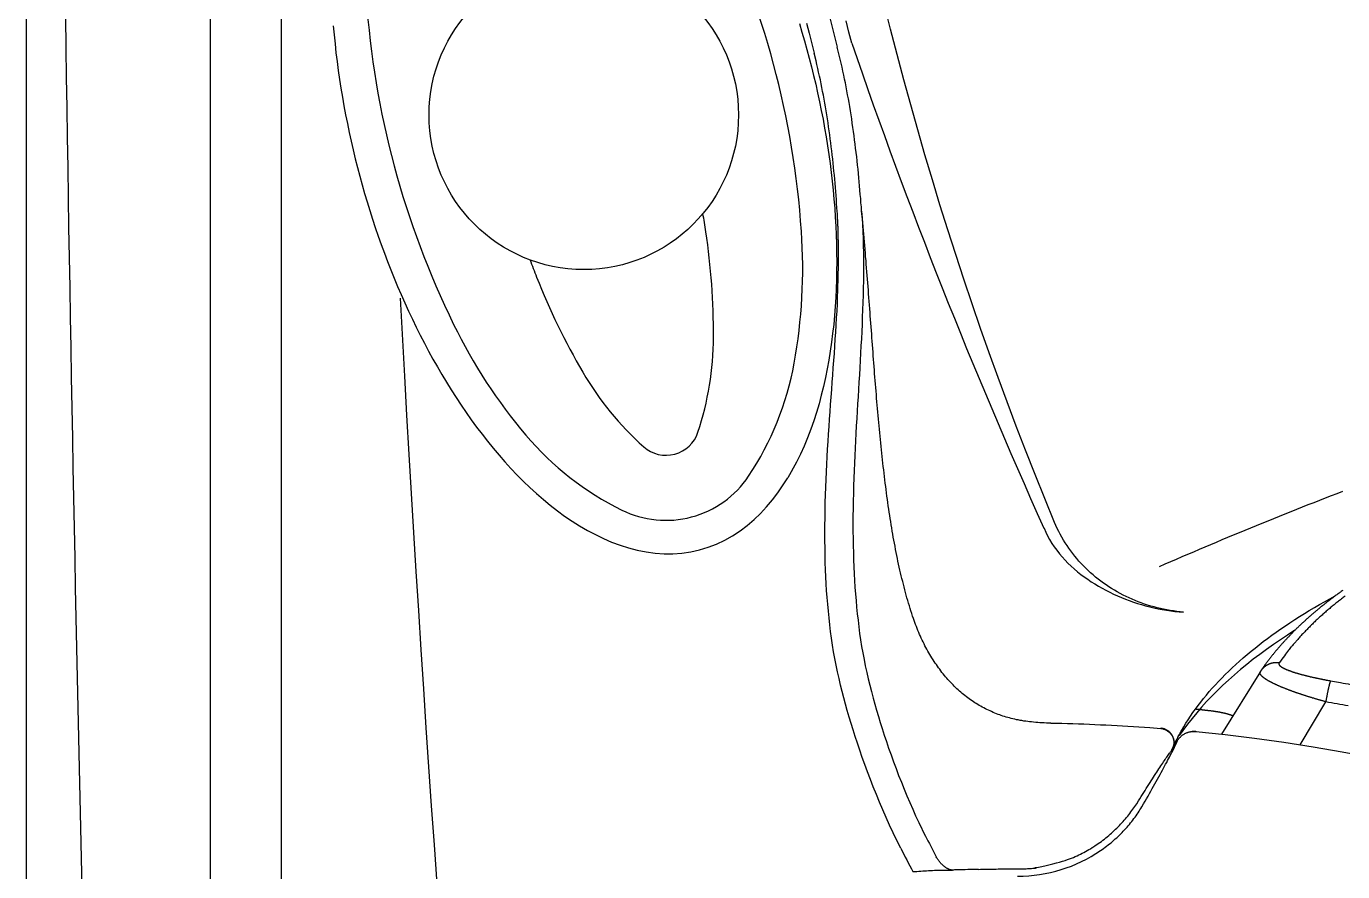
# Model space of a CAD drawing. Extents: x 527 to 614, y 487 to 635.
# Drawn here: x 526.9 to 540.7, y 525.26 to 534.12 of the extents above; entities that cross this region are included whole.
import ezdxf

# ---------------------------------------------------------------- set-up
doc = ezdxf.new("R2010")
doc.units = 0
doc.header["$MEASUREMENT"] = 0
doc.layers.add('1', color=4, linetype='Continuous')
doc.layers.add('204', color=7, linetype='Continuous')

# ---------------------------------------------------------------- blocks, each defined once
blk = doc.blocks.new('69')
at = {"layer": '204', "color": 4, "linetype": 'Continuous'}
for p, q in [((-7.362, 3.267), (-7.769, 2.61)), ((-6.944, 2.5), (-6.676, 2.95))]:
    blk.add_line(p, q, dxfattribs=at)
for points in [[(-6.498, 4.119, 0.00104), (-6.514, 4.107, 0.001046), (-6.53, 4.096, 0.001052), (-6.545, 4.084, 0.001058), (-6.561, 4.073, 0.001064), (-6.577, 4.062, 0.001071), (-6.592, 4.05, 0.001078), (-6.607, 4.038, 0.001085), (-6.623, 4.027, 0.001092), (-6.638, 4.015, 0.001099), (-6.653, 4.004, 0.001106), (-6.668, 3.992, 0.001113), (-6.683, 3.98, 0.00112), (-6.698, 3.969, 0.001127), (-6.712, 3.957, 0.001134), (-6.727, 3.945, 0.001142), (-6.741, 3.933, 0.001149), (-6.756, 3.921, 0.001156), (-6.77, 3.909, 0.001164), (-6.784, 3.898, 0.001171), (-6.798, 3.886, 0.001179), (-6.812, 3.874, 0.001186), (-6.826, 3.862, 0.001194), (-6.84, 3.85, 0.001201), (-6.854, 3.837, 0.001209), (-6.867, 3.825, 0.001217), (-6.881, 3.813, 0.001224), (-6.894, 3.801, 0.001232), (-6.908, 3.789, 0.00124), (-6.921, 3.777, 0.001248), (-6.934, 3.764, 0.001256), (-6.947, 3.752, 0.001264), (-6.96, 3.74, 0.001272), (-6.973, 3.727, 0.00128), (-6.985, 3.715, 0.001288), (-6.998, 3.703, 0.001296), (-7.01, 3.69, 0.001304), (-7.023, 3.678, 0.001312), (-7.035, 3.665, 0.00132), (-7.047, 3.653, 0.001329), (-7.059, 3.64, 0.001337), (-7.071, 3.627, 0.001345), (-7.083, 3.615, 0.001353), (-7.095, 3.602, 0.001362), (-7.107, 3.589, 0.00137), (-7.118, 3.577, 0.001378), (-7.13, 3.564, 0.001386), (-7.141, 3.551, 0.001395), (-7.153, 3.538, 0.001403), (-7.164, 3.525, 0.001412), (-7.175, 3.513, 0.001419), (-7.186, 3.5, 0.001429), (-7.197, 3.487, 0.00144), (-7.208, 3.474, 0.001445), (-7.218, 3.461, 0.001444), (-7.229, 3.448, 0.001465), (-7.239, 3.435, 0.001504), (-7.25, 3.422, 0.001469), (-7.26, 3.408, 0.001379), (-7.27, 3.395, 0.001531), (-7.28, 3.382, 0.001837), (-7.29, 3.368, 0.001402), (-7.3, 3.356, 0.000481), (-7.309, 3.344, 0.001993), (-7.319, 3.329, 0.003465), (-7.336, 3.306, 0.001708), (-7.357, 3.276, 0.000908)], [(-6.473, 4.059, 0.002957), (-6.512, 4.029, 0.003008), (-6.551, 3.999, 0.003057), (-6.589, 3.968, 0.003109), (-6.626, 3.938, 0.003159), (-6.662, 3.907, 0.003217), (-6.698, 3.876, 0.003278), (-6.732, 3.845, 0.003329), (-6.767, 3.814, 0.003365), (-6.8, 3.782, 0.003455), (-6.833, 3.75, 0.003586), (-6.864, 3.718, 0.003549), (-6.895, 3.686, 0.003369), (-6.926, 3.655, 0.00378), (-6.955, 3.622, 0.004592), (-6.985, 3.588, 0.003559), (-7.012, 3.557, 0.001239), (-7.037, 3.528, 0.005116), (-7.066, 3.491, 0.009105), (-7.11, 3.434, 0.004584), (-7.165, 3.358, 0.002461)], [(-7.165, 3.358), (-7.172, 3.359, 0.009039), (-7.179, 3.36, 0.008806), (-7.186, 3.36, 0.008744), (-7.193, 3.36, 0.008949), (-7.201, 3.36, 0.009054), (-7.208, 3.36, 0.009121), (-7.215, 3.359, 0.009171), (-7.223, 3.358, 0.009261), (-7.23, 3.357, 0.009316), (-7.237, 3.356, 0.009383), (-7.244, 3.354, 0.009424), (-7.252, 3.352, 0.009473), (-7.259, 3.35, 0.009512), (-7.266, 3.347, 0.009562), (-7.273, 3.345, 0.009563), (-7.28, 3.341, 0.00953), (-7.287, 3.338, 0.009612), (-7.293, 3.334, 0.009785), (-7.3, 3.331, 0.009537), (-7.306, 3.327, 0.008949), (-7.312, 3.322, 0.009762), (-7.318, 3.318, 0.011446), (-7.324, 3.313, 0.008858), (-7.329, 3.308, 0.003463), (-7.334, 3.304, 0.012049), (-7.339, 3.298, 0.020492), (-7.347, 3.288, 0.010257), (-7.357, 3.276, 0.00553)], [(-7.165, 3.358), (-7.166, 3.356, 0.023989), (-7.167, 3.355, 0.025873), (-7.167, 3.353, 0.027381), (-7.168, 3.351, 0.028233), (-7.168, 3.35, 0.028463), (-7.168, 3.348, 0.027997), (-7.168, 3.346, 0.026865), (-7.167, 3.344, 0.025295), (-7.167, 3.342, 0.02335), (-7.166, 3.34, 0.021351), (-7.165, 3.339, 0.019274), (-7.164, 3.337, 0.017378), (-7.163, 3.335, 0.01551), (-7.161, 3.333, 0.013855), (-7.159, 3.331, 0.012342), (-7.157, 3.329, 0.011062), (-7.155, 3.327, 0.009906), (-7.153, 3.325, 0.008937), (-7.15, 3.323, 0.008064), (-7.148, 3.321, 0.007333), (-7.145, 3.319, 0.006663), (-7.142, 3.316, 0.00609), (-7.138, 3.314, 0.005561), (-7.135, 3.312, 0.005101), (-7.131, 3.31, 0.004686), (-7.127, 3.308, 0.004331), (-7.123, 3.306, 0.004007), (-7.119, 3.304, 0.003727), (-7.115, 3.301, 0.003469), (-7.11, 3.299, 0.003244), (-7.106, 3.297, 0.003037), (-7.101, 3.295, 0.002857), (-7.096, 3.293, 0.002687), (-7.091, 3.29, 0.002535), (-7.086, 3.288, 0.002389), (-7.08, 3.286, 0.002255), (-7.074, 3.284, 0.002131), (-7.069, 3.281, 0.002021), (-7.063, 3.279, 0.001918), (-7.057, 3.277, 0.001826), (-7.05, 3.275, 0.001739), (-7.044, 3.272, 0.001661), (-7.038, 3.27, 0.001588), (-7.031, 3.268, 0.001522), (-7.024, 3.265, 0.001459), (-7.017, 3.263, 0.001402), (-7.01, 3.261, 0.001346), (-7.003, 3.259, 0.001292), (-6.996, 3.256, 0.001242), (-6.989, 3.254, 0.001195), (-6.981, 3.252, 0.001152), (-6.974, 3.25, 0.001111), (-6.966, 3.247, 0.001074), (-6.958, 3.245, 0.001038), (-6.95, 3.243, 0.001005), (-6.942, 3.241, 0.000974), (-6.934, 3.238, 0.000945), (-6.926, 3.236, 0.000918), (-6.917, 3.234, 0.000892), (-6.909, 3.232, 0.000868), (-6.9, 3.23, 0.000846), (-6.892, 3.227, 0.000825), (-6.883, 3.225, 0.000805), (-6.874, 3.223, 0.000786), (-6.866, 3.221, 0.000769), (-6.857, 3.219, 0.000753), (-6.848, 3.217, 0.000737), (-6.839, 3.214, 0.000722), (-6.83, 3.212, 0.000708), (-6.82, 3.21, 0.000695), (-6.811, 3.208, 0.000682), (-6.802, 3.206, 0.00067), (-6.792, 3.204, 0.00066), (-6.783, 3.202, 0.000651), (-6.773, 3.2, 0.00064), (-6.764, 3.198, 0.000627), (-6.754, 3.196, 0.000624), (-6.745, 3.194, 0.000628), (-6.735, 3.192, 0.000604), (-6.725, 3.19, 0.000558), (-6.715, 3.188, 0.000609), (-6.706, 3.186, 0.000717), (-6.695, 3.184, 0.000541), (-6.686, 3.182, 0.000187), (-6.677, 3.18, 0.000753), (-6.666, 3.178, 0.001281), (-6.649, 3.175, 0.000622), (-6.626, 3.171, 0.000329)], [(-6.676, 2.95), (-6.688, 2.954, -0.00061), (-6.701, 2.958, -0.000612), (-6.714, 2.961, -0.000614), (-6.727, 2.965, -0.000617), (-6.739, 2.968, -0.00062), (-6.752, 2.972, -0.000624), (-6.764, 2.976, -0.000628), (-6.777, 2.979, -0.000633), (-6.789, 2.983, -0.000638), (-6.802, 2.987, -0.000643), (-6.814, 2.99, -0.00065), (-6.827, 2.994, -0.000656), (-6.839, 2.998, -0.000664), (-6.851, 3.002, -0.000672), (-6.863, 3.006, -0.00068), (-6.875, 3.009, -0.00069), (-6.887, 3.013, -0.000699), (-6.899, 3.017, -0.00071), (-6.911, 3.021, -0.000721), (-6.923, 3.025, -0.000733), (-6.935, 3.029, -0.000746), (-6.946, 3.033, -0.00076), (-6.958, 3.037, -0.000774), (-6.969, 3.04, -0.000789), (-6.981, 3.044, -0.000805), (-6.992, 3.048, -0.00082), (-7.003, 3.052, -0.000838), (-7.014, 3.056, -0.000856), (-7.025, 3.06, -0.000875), (-7.036, 3.064, -0.000896), (-7.046, 3.068, -0.000918), (-7.057, 3.072, -0.000941), (-7.067, 3.076, -0.000966), (-7.078, 3.08, -0.000993), (-7.088, 3.084, -0.001021), (-7.098, 3.088, -0.001052), (-7.108, 3.092, -0.001084), (-7.118, 3.096, -0.001118), (-7.127, 3.1, -0.001155), (-7.137, 3.104, -0.001195), (-7.146, 3.107, -0.001237), (-7.155, 3.111, -0.001282), (-7.165, 3.115, -0.001331), (-7.173, 3.119, -0.001383), (-7.182, 3.123, -0.001438), (-7.191, 3.127, -0.001494), (-7.199, 3.131, -0.001554), (-7.207, 3.135, -0.001617), (-7.215, 3.138, -0.001687), (-7.223, 3.142, -0.001761), (-7.231, 3.146, -0.001843), (-7.239, 3.15, -0.00193), (-7.246, 3.154, -0.002027), (-7.253, 3.157, -0.002131), (-7.26, 3.161, -0.002247), (-7.267, 3.165, -0.002372), (-7.273, 3.168, -0.002509), (-7.28, 3.172, -0.002651), (-7.286, 3.176, -0.002809), (-7.292, 3.179, -0.002974), (-7.297, 3.183, -0.003162), (-7.303, 3.186, -0.003366), (-7.308, 3.19, -0.003599), (-7.313, 3.193, -0.00385), (-7.318, 3.197, -0.004139), (-7.323, 3.2, -0.004453), (-7.327, 3.203, -0.004817), (-7.331, 3.207, -0.005217), (-7.335, 3.21, -0.005677), (-7.339, 3.213, -0.006176), (-7.343, 3.216, -0.006748), (-7.346, 3.219, -0.00736), (-7.349, 3.223, -0.008095), (-7.352, 3.226, -0.008916), (-7.354, 3.229, -0.009843), (-7.356, 3.232, -0.010815), (-7.359, 3.235, -0.012134), (-7.36, 3.237, -0.013773), (-7.362, 3.24, -0.014923), (-7.363, 3.243, -0.015332), (-7.364, 3.246, -0.018605), (-7.365, 3.248, -0.024564), (-7.366, 3.251, -0.020555), (-7.366, 3.253, -0.007369), (-7.366, 3.256, -0.031421), (-7.366, 3.258, -0.059042), (-7.364, 3.262, -0.029166), (-7.362, 3.267, -0.01517)], [(-7.357, 3.276), (-7.357, 3.275, 0.000286), (-7.357, 3.275, 0.000286), (-7.357, 3.275, 0.000286), (-7.358, 3.275, 0.000285), (-7.358, 3.275, 0.000284), (-7.358, 3.274, 0.000284), (-7.358, 3.274, 0.000283), (-7.358, 3.274, 0.000282), (-7.358, 3.274, 0.000282), (-7.358, 3.274, 0.000281), (-7.359, 3.273, 0.000281), (-7.359, 3.273, 0.00028), (-7.359, 3.273, 0.00028), (-7.359, 3.273, 0.000279), (-7.359, 3.273, 0.000278), (-7.359, 3.272, 0.000278), (-7.359, 3.272, 0.000277), (-7.359, 3.272, 0.000277), (-7.36, 3.272, 0.000276), (-7.36, 3.272, 0.000275), (-7.36, 3.271, 0.000275), (-7.36, 3.271, 0.000274), (-7.36, 3.271, 0.000274), (-7.36, 3.271, 0.000274), (-7.36, 3.271, 0.000272), (-7.361, 3.27, 0.00027), (-7.361, 3.27, 0.000272), (-7.361, 3.27, 0.000277), (-7.361, 3.27, 0.000268), (-7.361, 3.27, 0.00025), (-7.361, 3.269, 0.000276), (-7.361, 3.269, 0.000327), (-7.361, 3.269, 0.000248), (-7.362, 3.269, 0.000086), (-7.362, 3.268, 0.000349), (-7.362, 3.268, 0.000597), (-7.362, 3.268, 0.000292), (-7.362, 3.267, 0.000155)], [(-6.626, 3.171), (-6.627, 3.169, 0.0185), (-6.628, 3.167, 0.011812), (-6.629, 3.164, 0.00835), (-6.63, 3.161, 0.006585), (-6.631, 3.158, 0.005184), (-6.633, 3.153, 0.004216), (-6.634, 3.149, 0.00347), (-6.636, 3.144, 0.00296), (-6.637, 3.138, 0.002533), (-6.639, 3.132, 0.002221), (-6.641, 3.125, 0.001953), (-6.642, 3.118, 0.001751), (-6.644, 3.11, 0.001576), (-6.646, 3.102, 0.001441), (-6.648, 3.094, 0.001317), (-6.65, 3.085, 0.001215), (-6.652, 3.076, 0.001139), (-6.654, 3.067, 0.001085), (-6.656, 3.057, 0.001001), (-6.658, 3.048, 0.0009), (-6.66, 3.038, 0.000932), (-6.662, 3.028, 0.001035), (-6.664, 3.018, 0.000789), (-6.665, 3.008, 0.000337), (-6.667, 2.999, 0.00101), (-6.669, 2.988, 0.001659), (-6.672, 2.972, 0.000846), (-6.676, 2.95, 0.000466)], [(-6.626, 3.171), (-6.521, 3.152, -0.001281), (-6.416, 3.133, -0.001281)], [(-6.44, 2.907, 0.001408), (-6.676, 2.95, 0.000746)], [(-8.041, 2.875), (-8.036, 2.875, -0.000067), (-8.031, 2.874, -0.000067), (-8.025, 2.873, -0.000067), (-8.02, 2.873, -0.000067), (-8.014, 2.872, -0.000067), (-8.009, 2.872, -0.000067), (-8.003, 2.871, -0.000067), (-7.998, 2.87, -0.000067), (-7.992, 2.87, -0.000067), (-7.987, 2.869, -0.000067), (-7.981, 2.869, -0.000067), (-7.976, 2.868, -0.000067), (-7.971, 2.867, -0.000067), (-7.965, 2.867, -0.000067), (-7.96, 2.866, -0.000067), (-7.954, 2.865, -0.000067), (-7.949, 2.865, -0.000067), (-7.943, 2.864, -0.000068), (-7.938, 2.864, -0.000067), (-7.932, 2.863, -0.000062), (-7.927, 2.862, -0.000069), (-7.922, 2.862, -0.000082), (-7.916, 2.861, -0.000062), (-7.911, 2.86, -0.000021), (-7.906, 2.86, -0.000087), (-7.9, 2.859, -0.00015), (-7.89, 2.858, -0.000074), (-7.878, 2.857, -0.000039)], [(-7.878, 2.857), (-7.874, 2.856, -0.000573), (-7.871, 2.856, -0.000574), (-7.867, 2.855, -0.000575), (-7.863, 2.855, -0.000577), (-7.86, 2.854, -0.000579), (-7.856, 2.854, -0.000582), (-7.853, 2.853, -0.000584), (-7.849, 2.853, -0.000587), (-7.845, 2.852, -0.00059), (-7.842, 2.852, -0.000594), (-7.838, 2.851, -0.000597), (-7.835, 2.851, -0.000601), (-7.831, 2.85, -0.000605), (-7.828, 2.85, -0.00061), (-7.824, 2.849, -0.000615), (-7.821, 2.849, -0.00062), (-7.817, 2.848, -0.000625), (-7.814, 2.848, -0.000633), (-7.81, 2.847, -0.000639), (-7.807, 2.846, -0.000643), (-7.803, 2.846, -0.000648), (-7.8, 2.845, -0.000653), (-7.796, 2.845, -0.000659), (-7.793, 2.844, -0.000665), (-7.79, 2.844, -0.000672), (-7.786, 2.843, -0.000678), (-7.783, 2.842, -0.000686), (-7.78, 2.842, -0.000693), (-7.776, 2.841, -0.000702), (-7.773, 2.84, -0.00071), (-7.77, 2.84, -0.00072), (-7.767, 2.839, -0.000729), (-7.763, 2.838, -0.00074), (-7.76, 2.838, -0.00075), (-7.757, 2.837, -0.000762), (-7.754, 2.836, -0.000773), (-7.751, 2.836, -0.000786), (-7.748, 2.835, -0.000799), (-7.745, 2.834, -0.000814), (-7.742, 2.834, -0.000828), (-7.739, 2.833, -0.000844), (-7.736, 2.832, -0.00086), (-7.733, 2.832, -0.000878), (-7.73, 2.831, -0.000896), (-7.727, 2.83, -0.000915), (-7.724, 2.83, -0.000935), (-7.721, 2.829, -0.000956), (-7.718, 2.828, -0.000979), (-7.716, 2.827, -0.001002), (-7.713, 2.827, -0.001027), (-7.71, 2.826, -0.001054), (-7.708, 2.825, -0.001081), (-7.705, 2.825, -0.001111), (-7.702, 2.824, -0.001141), (-7.7, 2.823, -0.001175), (-7.697, 2.822, -0.001209), (-7.695, 2.822, -0.001246), (-7.692, 2.821, -0.001284), (-7.69, 2.82, -0.001326), (-7.688, 2.819, -0.00137), (-7.685, 2.819, -0.001416), (-7.683, 2.818, -0.001464), (-7.681, 2.817, -0.001518), (-7.679, 2.816, -0.001577), (-7.676, 2.816, -0.001633), (-7.674, 2.815, -0.001685), (-7.672, 2.814, -0.001768), (-7.67, 2.813, -0.001879), (-7.668, 2.812, -0.001904), (-7.666, 2.812, -0.001852), (-7.664, 2.811, -0.002133), (-7.662, 2.81, -0.002664), (-7.66, 2.809, -0.002136), (-7.659, 2.809, -0.000763), (-7.657, 2.808, -0.003177), (-7.655, 2.807, -0.006025), (-7.653, 2.806, -0.00323), (-7.649, 2.804, -0.001789)]]:
    blk.add_lwpolyline(points, format="xyb", dxfattribs=at)
blk = doc.blocks.new('speaker_cover')
at = {"layer": '1'}
blk.add_lwpolyline([(132.406, 82.479, 0.182123), (131.717, 82.22, 0.10272), (130.95, 81.201, 0.06203), (130.518, 79.884, 0.048276), (130.346, 78.114, 0.048276), (130.518, 76.344, 0.06203), (130.95, 75.027, 0.10272), (131.717, 74.008, 0.182123), (132.406, 73.749, 0.182123), (133.094, 74.008, 0.10272), (133.862, 75.027, 0.06203), (134.293, 76.344, 0.048276), (134.465, 78.114, 0.048276), (134.293, 79.884, 0.06203), (133.862, 81.201, 0.10272), (133.094, 82.22, 0.182123)], format="xyb", close=True, dxfattribs=at)
at = {"layer": '1', "color": 3}
for points in [[(132.406, 81.797, 0.252394), (132.111, 81.638, 0.079125), (131.696, 80.718, 0.038428), (131.487, 79.628, 0.003572), (131.467, 79.436, 0.028106)], [(133.344, 79.436, 0.003572), (133.324, 79.628, 0.038428), (133.115, 80.718, 0.079125), (132.7, 81.638, 0.252394), (132.406, 81.797, 0.252394)], [(131.467, 76.792, 0.003572), (131.487, 76.6, 0.038428), (131.696, 75.51, 0.079125), (132.111, 74.59, 0.252394), (132.406, 74.431, 0.252394), (132.7, 74.59, 0.079125), (133.115, 75.51, 0.038428), (133.324, 76.6, 0.003572), (133.344, 76.792, 0.028106)]]:
    blk.add_lwpolyline(points, format="xyb", dxfattribs=at)
at = {"layer": '1'}
blk.add_circle((132.406, 78.114), 1.622, dxfattribs=at)
blk = doc.blocks.new('VANGUARD')
at = {"layer": '1', "color": 3, "linetype": 'Continuous'}
for p, q in [((1.929, 74.866), (1.929, 11.869)), ((12.011, 21.507), (12.068, 21.602))]:
    blk.add_line(p, q, dxfattribs=at)
at = {"layer": '1', "color": 4}
blk.add_lwpolyline([(86.737, 74.737, 0.414214), (74.737, 86.737), (12, 86.737, 0.414214), (0, 74.737), (0, 12, 0.414214), (12, 0), (74.737, 0, 0.414214), (86.737, 12)], format="xyb", close=True, dxfattribs=at)
at = {"layer": '1', "color": 3, "linetype": 'Continuous'}
for points in [[(2.677, 19.068), (2.677, 20.868), (2.677, 22.668), (2.677, 24.468), (2.677, 26.268), (2.677, 28.068), (2.677, 29.868), (2.677, 31.668), (2.677, 33.468), (2.677, 35.268), (2.677, 37.068), (2.677, 38.868), (2.677, 40.668), (2.677, 42.468), (2.677, 44.268), (2.677, 46.068), (2.677, 47.868), (2.677, 49.668)], [(0.41, 29.19), (0.415, 28.875), (0.419, 28.56), (0.424, 28.245), (0.429, 27.93), (0.434, 27.615), (0.439, 27.3), (0.444, 26.985), (0.449, 26.67), (0.455, 26.356), (0.46, 26.041), (0.466, 25.726), (0.472, 25.411), (0.477, 25.096), (0.483, 24.781), (0.489, 24.466), (0.495, 24.151), (0.502, 23.836), (0.508, 23.521), (0.514, 23.207), (0.521, 22.892), (0.528, 22.577), (0.534, 22.262), (0.541, 21.947), (0.548, 21.632), (0.555, 21.317), (0.562, 21.003), (0.57, 20.688), (0.577, 20.373), (0.584, 20.058)], [(8.181, 29.128), (8.208, 29.023), (8.261, 28.813)], [(8.389, 29.326), (8.502, 28.878)], [(10.781, 23.891), (10.678, 24.143), (10.577, 24.396), (10.477, 24.649), (10.379, 24.903), (10.283, 25.158), (10.188, 25.413), (10.096, 25.67), (10.005, 25.927), (9.916, 26.185), (9.829, 26.443), (9.744, 26.703), (9.661, 26.963), (9.579, 27.223), (9.5, 27.485), (9.422, 27.747), (9.346, 28.009), (9.272, 28.273), (9.2, 28.536), (9.13, 28.801), (9.061, 29.066), (8.995, 29.332)], [(3.219, 29.1), (3.228, 29.006), (3.237, 28.912), (3.247, 28.819), (3.258, 28.725), (3.271, 28.632), (3.284, 28.539), (3.298, 28.446), (3.314, 28.353), (3.33, 28.26), (3.347, 28.167), (3.366, 28.075), (3.385, 27.983), (3.405, 27.891), (3.426, 27.799), (3.449, 27.707), (3.472, 27.616), (3.496, 27.525), (3.521, 27.434), (3.546, 27.344), (3.573, 27.254), (3.601, 27.164), (3.63, 27.074), (3.659, 26.984), (3.69, 26.895), (3.721, 26.807), (3.754, 26.718), (3.787, 26.63), (3.822, 26.543), (3.857, 26.455), (3.893, 26.368), (3.93, 26.282), (3.968, 26.196), (4.008, 26.11), (4.048, 26.025), (4.089, 25.94), (4.131, 25.856), (4.174, 25.772), (4.218, 25.689), (4.263, 25.606), (4.31, 25.524), (4.357, 25.443), (4.406, 25.362), (4.455, 25.282), (4.506, 25.203), (4.558, 25.124), (4.611, 25.046), (4.665, 24.97), (4.721, 24.893), (4.778, 24.818), (4.836, 24.744), (4.895, 24.671), (4.956, 24.599), (5.018, 24.528), (5.081, 24.458), (5.146, 24.39), (5.212, 24.323), (5.28, 24.258), (5.35, 24.195), (5.421, 24.133), (5.493, 24.073), (5.568, 24.015), (5.644, 23.96), (5.722, 23.907), (5.801, 23.856), (5.883, 23.809), (5.966, 23.765), (6.05, 23.724), (6.137, 23.687), (6.225, 23.654), (6.315, 23.625), (6.406, 23.602), (6.499, 23.584), (6.592, 23.571), (6.686, 23.565), (6.78, 23.565), (6.874, 23.572), (6.967, 23.585), (7.059, 23.605), (7.149, 23.632), (7.237, 23.666), (7.322, 23.706), (7.405, 23.752), (7.483, 23.804), (7.559, 23.861), (7.63, 23.922), (7.698, 23.987), (7.762, 24.056), (7.823, 24.128), (7.88, 24.203), (7.984, 24.36)], [(8.105, 29.124), (8.132, 29.034), (8.158, 28.944), (8.184, 28.854), (8.208, 28.763), (8.231, 28.672), (8.254, 28.58), (8.276, 28.489), (8.296, 28.397), (8.316, 28.305), (8.335, 28.213), (8.353, 28.121), (8.37, 28.028), (8.386, 27.936), (8.4, 27.843), (8.414, 27.75), (8.427, 27.657), (8.439, 27.563), (8.45, 27.47), (8.459, 27.376), (8.468, 27.283), (8.476, 27.189), (8.482, 27.095), (8.487, 27.001), (8.491, 26.908), (8.495, 26.814), (8.496, 26.72), (8.497, 26.626), (8.496, 26.531), (8.495, 26.437), (8.491, 26.343), (8.487, 26.25), (8.481, 26.156), (8.474, 26.062), (8.465, 25.968), (8.454, 25.875), (8.442, 25.782), (8.429, 25.689), (8.414, 25.596), (8.397, 25.503), (8.378, 25.411), (8.358, 25.319), (8.335, 25.228), (8.311, 25.137), (8.284, 25.047), (8.256, 24.958), (8.225, 24.869), (8.191, 24.781), (8.155, 24.694), (8.117, 24.608), (8.075, 24.524), (7.984, 24.36)], [(8.758, 27.158), (8.755, 27.201), (8.751, 27.245), (8.748, 27.289), (8.744, 27.333), (8.74, 27.377), (8.737, 27.421), (8.733, 27.465), (8.728, 27.508), (8.724, 27.552), (8.72, 27.596), (8.715, 27.64), (8.71, 27.684), (8.706, 27.728), (8.701, 27.772), (8.695, 27.816), (8.69, 27.86), (8.684, 27.904), (8.679, 27.948), (8.673, 27.992), (8.666, 28.036), (8.66, 28.08), (8.654, 28.124), (8.647, 28.167), (8.64, 28.21), (8.633, 28.253), (8.626, 28.295), (8.619, 28.336), (8.611, 28.378), (8.604, 28.419), (8.596, 28.46), (8.587, 28.502), (8.579, 28.543), (8.57, 28.584), (8.562, 28.625), (8.552, 28.667), (8.543, 28.708), (8.533, 28.75), (8.523, 28.792), (8.502, 28.878)], [(8.502, 27.153), (8.499, 27.195), (8.496, 27.237), (8.493, 27.279), (8.49, 27.322), (8.486, 27.364), (8.483, 27.406), (8.479, 27.449), (8.476, 27.491), (8.472, 27.534), (8.468, 27.576), (8.463, 27.619), (8.459, 27.662), (8.455, 27.704), (8.45, 27.747), (8.445, 27.789), (8.44, 27.832), (8.435, 27.874), (8.429, 27.916), (8.424, 27.958), (8.418, 28.001), (8.412, 28.042), (8.406, 28.084), (8.399, 28.126), (8.393, 28.167), (8.386, 28.209), (8.379, 28.25), (8.372, 28.291), (8.364, 28.332), (8.357, 28.372), (8.349, 28.413), (8.341, 28.453), (8.333, 28.494), (8.325, 28.534), (8.316, 28.574), (8.307, 28.614), (8.299, 28.654), (8.289, 28.694), (8.28, 28.734), (8.261, 28.813)], [(8.514, 26.797), (8.514, 26.808), (8.514, 26.818), (8.514, 26.828), (8.514, 26.838), (8.514, 26.849), (8.513, 26.859), (8.513, 26.869), (8.513, 26.879), (8.513, 26.89), (8.513, 26.9), (8.512, 26.91), (8.512, 26.92), (8.512, 26.931), (8.511, 26.941), (8.511, 26.951), (8.511, 26.961), (8.51, 26.971), (8.51, 26.981), (8.51, 26.992), (8.509, 27.002), (8.509, 27.012), (8.509, 27.022), (8.508, 27.032), (8.508, 27.042), (8.507, 27.052), (8.507, 27.062), (8.506, 27.073), (8.506, 27.083), (8.505, 27.093), (8.505, 27.103), (8.504, 27.113), (8.504, 27.123), (8.503, 27.133), (8.502, 27.153)], [(8.758, 27.158), (8.763, 27.087), (8.767, 27.015), (8.77, 26.943), (8.773, 26.871), (8.775, 26.798), (8.776, 26.725), (8.777, 26.651), (8.777, 26.577), (8.777, 26.502), (8.776, 26.427), (8.775, 26.351), (8.773, 26.275), (8.771, 26.198), (8.768, 26.122), (8.765, 26.046), (8.762, 25.97), (8.759, 25.895), (8.755, 25.819), (8.751, 25.743), (8.747, 25.667), (8.743, 25.591), (8.738, 25.515), (8.734, 25.44), (8.729, 25.364), (8.724, 25.287), (8.72, 25.211), (8.715, 25.135), (8.711, 25.058), (8.706, 24.981), (8.702, 24.904), (8.697, 24.827), (8.693, 24.749), (8.689, 24.672), (8.686, 24.593), (8.682, 24.515), (8.679, 24.436), (8.676, 24.357), (8.674, 24.277), (8.671, 24.198), (8.67, 24.117), (8.668, 24.037), (8.667, 23.957), (8.667, 23.879), (8.667, 23.801), (8.668, 23.724), (8.669, 23.649), (8.671, 23.574), (8.673, 23.5), (8.676, 23.427), (8.679, 23.354), (8.683, 23.283), (8.688, 23.212), (8.693, 23.142), (8.699, 23.073), (8.705, 23.004), (8.712, 22.935), (8.72, 22.866), (8.728, 22.798), (8.737, 22.729), (8.747, 22.661), (8.758, 22.592), (8.77, 22.524), (8.783, 22.456), (8.796, 22.388), (8.811, 22.32), (8.827, 22.252), (8.843, 22.185), (8.86, 22.118), (8.878, 22.051), (8.896, 21.986), (8.914, 21.922), (8.933, 21.859), (8.952, 21.796), (8.973, 21.73), (8.995, 21.663), (9.018, 21.595), (9.041, 21.525), (9.066, 21.454), (9.092, 21.383), (9.119, 21.311), (9.146, 21.239), (9.174, 21.167), (9.203, 21.095), (9.232, 21.024), (9.262, 20.954), (9.293, 20.884), (9.324, 20.814), (9.357, 20.745), (9.425, 20.607)], [(10.742, 21.788), (10.719, 21.789), (10.695, 21.789), (10.672, 21.79), (10.649, 21.791), (10.627, 21.792), (10.605, 21.794), (10.583, 21.796), (10.561, 21.798), (10.54, 21.8), (10.519, 21.802), (10.499, 21.805), (10.478, 21.807), (10.458, 21.81), (10.439, 21.814), (10.419, 21.817), (10.4, 21.821), (10.381, 21.824), (10.363, 21.829), (10.344, 21.833), (10.326, 21.837), (10.308, 21.842), (10.291, 21.847), (10.273, 21.852), (10.256, 21.857), (10.239, 21.862), (10.222, 21.868), (10.205, 21.874), (10.188, 21.88), (10.171, 21.887), (10.154, 21.893), (10.137, 21.9), (10.12, 21.908), (10.104, 21.915), (10.087, 21.923), (10.071, 21.931), (10.055, 21.939), (10.038, 21.947), (10.023, 21.956), (10.007, 21.964), (9.991, 21.973), (9.976, 21.983), (9.96, 21.992), (9.945, 22.002), (9.93, 22.011), (9.915, 22.022), (9.9, 22.032), (9.885, 22.043), (9.87, 22.053), (9.856, 22.064), (9.841, 22.076), (9.827, 22.087), (9.813, 22.099), (9.798, 22.111), (9.784, 22.123), (9.77, 22.136), (9.757, 22.149), (9.743, 22.162), (9.729, 22.175), (9.716, 22.188), (9.703, 22.202), (9.689, 22.216), (9.676, 22.23), (9.663, 22.244), (9.651, 22.259), (9.638, 22.274), (9.625, 22.289), (9.613, 22.304), (9.6, 22.32), (9.588, 22.335), (9.576, 22.352), (9.564, 22.368), (9.552, 22.384), (9.541, 22.401), (9.529, 22.418), (9.518, 22.435), (9.506, 22.453), (9.495, 22.471), (9.484, 22.489), (9.473, 22.507), (9.463, 22.525), (9.452, 22.544), (9.442, 22.562), (9.432, 22.581), (9.422, 22.6), (9.412, 22.62), (9.402, 22.639), (9.393, 22.659), (9.383, 22.679), (9.374, 22.699), (9.365, 22.719), (9.357, 22.739), (9.348, 22.76), (9.34, 22.78), (9.332, 22.801), (9.324, 22.822), (9.316, 22.843), (9.308, 22.865), (9.301, 22.886), (9.292, 22.91), (9.284, 22.937), (9.275, 22.964), (9.266, 22.991), (9.258, 23.018), (9.25, 23.046), (9.241, 23.074), (9.233, 23.102), (9.225, 23.13), (9.218, 23.158), (9.21, 23.187), (9.202, 23.216), (9.195, 23.245), (9.188, 23.274), (9.18, 23.304), (9.173, 23.333), (9.166, 23.363), (9.159, 23.393), (9.152, 23.424), (9.146, 23.454), (9.139, 23.485), (9.133, 23.516), (9.126, 23.547), (9.12, 23.579), (9.114, 23.61), (9.108, 23.642), (9.102, 23.674), (9.096, 23.706), (9.09, 23.738), (9.084, 23.77), (9.079, 23.802), (9.073, 23.835), (9.068, 23.868), (9.063, 23.901), (9.057, 23.934), (9.052, 23.967), (9.047, 24), (9.042, 24.033), (9.037, 24.067), (9.033, 24.101), (9.028, 24.134), (9.023, 24.168), (9.019, 24.202), (9.014, 24.237), (9.01, 24.271), (9.005, 24.305), (9.001, 24.34), (8.997, 24.374), (8.993, 24.409), (8.989, 24.444), (8.985, 24.479), (8.981, 24.514), (8.977, 24.549), (8.973, 24.584), (8.969, 24.619), (8.965, 24.655), (8.962, 24.69), (8.958, 24.726), (8.955, 24.761), (8.951, 24.797), (8.948, 24.833), (8.944, 24.869), (8.941, 24.905), (8.937, 24.941), (8.934, 24.977), (8.931, 25.014), (8.927, 25.05), (8.924, 25.086), (8.921, 25.123), (8.918, 25.159), (8.915, 25.196), (8.912, 25.233), (8.909, 25.269), (8.906, 25.306), (8.903, 25.343), (8.9, 25.38), (8.897, 25.417), (8.894, 25.454), (8.891, 25.491), (8.888, 25.529), (8.885, 25.566), (8.882, 25.603), (8.88, 25.641), (8.877, 25.678), (8.874, 25.716), (8.871, 25.754), (8.868, 25.792), (8.865, 25.829), (8.863, 25.867), (8.86, 25.905), (8.857, 25.943), (8.854, 25.981), (8.851, 26.02), (8.848, 26.058), (8.846, 26.096), (8.843, 26.134), (8.84, 26.173), (8.837, 26.211), (8.834, 26.25), (8.831, 26.289), (8.828, 26.327), (8.825, 26.366), (8.822, 26.405), (8.819, 26.444), (8.816, 26.483), (8.813, 26.522), (8.81, 26.561), (8.807, 26.6), (8.804, 26.639), (8.8, 26.679), (8.797, 26.718), (8.794, 26.758), (8.791, 26.797), (8.787, 26.837), (8.784, 26.877), (8.78, 26.917), (8.777, 26.956), (8.773, 26.997), (8.769, 27.037), (8.766, 27.077), (8.758, 27.158)], [(8.512, 26.473), (8.513, 26.489), (8.513, 26.505), (8.513, 26.521), (8.514, 26.538), (8.514, 26.554), (8.514, 26.57), (8.515, 26.587), (8.515, 26.603), (8.515, 26.619), (8.515, 26.635), (8.515, 26.652), (8.515, 26.668), (8.515, 26.684), (8.515, 26.7), (8.515, 26.716), (8.515, 26.733), (8.515, 26.749), (8.515, 26.765), (8.514, 26.797)], [(9.168, 20.475), (9.127, 20.556), (9.088, 20.637), (9.051, 20.717), (9.015, 20.798), (8.979, 20.878), (8.945, 20.958), (8.912, 21.038), (8.88, 21.118), (8.85, 21.197), (8.82, 21.276), (8.792, 21.353), (8.765, 21.429), (8.739, 21.503), (8.714, 21.576), (8.691, 21.647), (8.668, 21.716), (8.647, 21.785), (8.627, 21.852), (8.607, 21.919), (8.589, 21.986), (8.571, 22.053), (8.554, 22.12), (8.537, 22.187), (8.521, 22.256), (8.505, 22.325), (8.491, 22.395), (8.477, 22.466), (8.464, 22.536), (8.453, 22.607), (8.442, 22.678), (8.432, 22.749), (8.424, 22.82), (8.416, 22.891), (8.409, 22.962), (8.402, 23.034), (8.396, 23.105), (8.391, 23.178), (8.387, 23.25), (8.383, 23.323), (8.38, 23.397), (8.377, 23.472), (8.375, 23.548), (8.374, 23.624), (8.373, 23.702), (8.373, 23.781), (8.373, 23.86), (8.374, 23.94), (8.375, 24.021), (8.377, 24.101), (8.379, 24.182), (8.382, 24.262), (8.385, 24.342), (8.388, 24.422), (8.392, 24.502), (8.396, 24.581), (8.401, 24.661), (8.406, 24.74), (8.411, 24.818), (8.416, 24.897), (8.421, 24.975), (8.427, 25.053), (8.432, 25.131), (8.438, 25.208), (8.444, 25.285), (8.45, 25.362), (8.455, 25.438), (8.461, 25.514), (8.467, 25.59), (8.472, 25.665), (8.477, 25.74), (8.482, 25.815), (8.487, 25.889), (8.492, 25.963), (8.496, 26.037), (8.5, 26.11), (8.503, 26.184), (8.506, 26.256), (8.509, 26.329), (8.512, 26.473)], [(12.131, 22.952), (12.097, 22.956), (12.062, 22.959), (12.027, 22.964), (11.993, 22.969), (11.959, 22.975), (11.924, 22.982), (11.89, 22.989), (11.857, 22.997), (11.823, 23.006), (11.789, 23.016), (11.756, 23.026), (11.723, 23.037), (11.69, 23.048), (11.657, 23.06), (11.625, 23.073), (11.593, 23.087), (11.561, 23.101), (11.53, 23.116), (11.499, 23.131), (11.468, 23.147), (11.438, 23.164), (11.408, 23.181), (11.378, 23.199), (11.349, 23.218), (11.32, 23.237), (11.292, 23.257), (11.264, 23.278), (11.237, 23.299), (11.21, 23.32), (11.184, 23.342), (11.158, 23.365), (11.132, 23.389), (11.108, 23.412), (11.083, 23.437), (11.06, 23.462), (11.036, 23.487), (11.014, 23.513), (10.992, 23.54), (10.971, 23.567), (10.95, 23.594), (10.93, 23.622), (10.911, 23.65), (10.892, 23.679), (10.874, 23.708), (10.857, 23.738), (10.84, 23.768), (10.824, 23.798), (10.809, 23.829), (10.781, 23.891)], [(12.135, 21.749), (12.158, 21.786), (12.181, 21.824), (12.206, 21.861), (12.231, 21.898), (12.258, 21.935), (12.285, 21.972), (12.313, 22.008), (12.342, 22.045), (12.372, 22.081), (12.403, 22.118), (12.434, 22.154), (12.467, 22.19), (12.5, 22.226), (12.535, 22.261), (12.57, 22.297), (12.606, 22.332), (12.643, 22.367), (12.68, 22.402), (12.719, 22.437), (12.758, 22.472), (12.799, 22.507), (12.84, 22.541), (12.882, 22.575), (12.925, 22.609), (12.969, 22.643), (13.013, 22.676), (13.058, 22.71), (13.105, 22.743), (13.152, 22.776), (13.2, 22.808), (13.248, 22.841), (13.298, 22.873), (13.348, 22.905), (13.399, 22.937), (13.451, 22.968), (13.504, 23), (13.557, 23.031), (13.612, 23.061), (13.723, 23.122)], [(13.299, 22.761), (13.223, 22.712), (13.148, 22.662), (13.074, 22.612), (13.003, 22.561), (12.932, 22.509), (12.863, 22.457), (12.796, 22.403), (12.731, 22.35), (12.667, 22.295), (12.605, 22.24), (12.545, 22.185), (12.486, 22.128), (12.429, 22.071), (12.375, 22.014), (12.322, 21.956), (12.271, 21.897), (12.222, 21.838), (12.175, 21.778), (12.087, 21.657)], [(10.742, 21.788), (10.8, 21.787), (10.858, 21.786), (10.916, 21.784), (10.973, 21.783), (11.031, 21.781), (11.089, 21.779), (11.146, 21.776), (11.204, 21.774), (11.262, 21.771), (11.319, 21.769), (11.377, 21.766), (11.435, 21.763), (11.492, 21.76), (11.55, 21.756), (11.608, 21.752), (11.665, 21.749), (11.723, 21.745), (11.78, 21.741), (11.896, 21.732)], [(11.896, 21.732), (11.896, 21.732), (11.896, 21.732), (11.896, 21.732), (11.896, 21.732), (11.896, 21.732), (11.896, 21.732), (11.896, 21.733), (11.896, 21.733), (11.896, 21.733), (11.896, 21.733), (11.896, 21.733), (11.896, 21.733), (11.896, 21.733), (11.897, 21.733), (11.897, 21.733), (11.897, 21.733), (11.897, 21.733), (11.897, 21.734), (11.897, 21.734)], [(11.896, 21.732), (11.909, 21.73), (11.924, 21.726), (11.938, 21.721), (11.952, 21.714), (11.966, 21.706), (11.98, 21.696), (11.992, 21.683), (12.004, 21.67), (12.013, 21.655), (12.021, 21.639), (12.027, 21.622), (12.031, 21.605), (12.032, 21.589), (12.03, 21.556)], [(12.03, 21.556), (12.032, 21.563), (12.033, 21.57), (12.033, 21.577), (12.033, 21.585), (12.033, 21.592), (12.033, 21.599), (12.032, 21.606), (12.031, 21.613), (12.029, 21.62), (12.027, 21.627), (12.025, 21.634), (12.023, 21.641), (12.02, 21.647), (12.017, 21.654), (12.013, 21.66), (12.01, 21.666), (12.006, 21.672), (12.001, 21.678), (11.997, 21.683), (11.992, 21.689), (11.987, 21.694), (11.982, 21.699), (11.976, 21.703), (11.97, 21.707), (11.964, 21.711), (11.958, 21.715), (11.952, 21.718), (11.945, 21.721), (11.939, 21.724), (11.932, 21.727), (11.925, 21.729), (11.918, 21.73), (11.911, 21.732), (11.897, 21.734)], [(12.01, 21.505), (12.014, 21.514), (12.017, 21.522), (12.021, 21.53), (12.025, 21.538), (12.028, 21.546), (12.032, 21.554), (12.036, 21.562), (12.04, 21.571), (12.044, 21.579), (12.048, 21.587), (12.052, 21.595), (12.056, 21.603), (12.06, 21.611), (12.064, 21.619), (12.068, 21.627), (12.072, 21.636), (12.076, 21.644), (12.08, 21.652), (12.085, 21.66), (12.089, 21.668), (12.094, 21.676), (12.098, 21.684), (12.102, 21.692), (12.107, 21.7), (12.112, 21.708), (12.116, 21.717), (12.121, 21.725), (12.125, 21.733), (12.135, 21.749)], [(12.019, 21.523), (12.024, 21.534), (12.029, 21.545), (12.034, 21.557), (12.039, 21.568), (12.045, 21.579), (12.05, 21.591), (12.055, 21.602), (12.061, 21.613), (12.067, 21.624), (12.072, 21.636), (12.078, 21.647), (12.084, 21.658), (12.09, 21.67), (12.096, 21.681), (12.103, 21.692), (12.109, 21.704), (12.115, 21.715), (12.122, 21.726), (12.135, 21.749)], [(12.068, 21.602), (12.071, 21.607), (12.074, 21.612), (12.077, 21.616), (12.081, 21.621), (12.084, 21.625), (12.087, 21.63), (12.091, 21.634), (12.095, 21.638), (12.099, 21.642), (12.103, 21.646), (12.107, 21.65), (12.111, 21.653), (12.115, 21.657), (12.119, 21.66), (12.124, 21.664), (12.128, 21.667), (12.133, 21.67), (12.138, 21.673), (12.147, 21.679)], [(12.147, 21.679), (12.153, 21.681), (12.158, 21.684), (12.163, 21.686), (12.169, 21.689), (12.174, 21.691), (12.18, 21.692), (12.185, 21.694), (12.191, 21.696), (12.197, 21.697), (12.202, 21.698), (12.208, 21.7), (12.214, 21.7), (12.22, 21.701), (12.226, 21.702), (12.232, 21.702), (12.238, 21.702), (12.243, 21.702), (12.249, 21.702), (12.261, 21.702)], [(12.147, 21.679), (12.155, 21.682), (12.162, 21.685), (12.169, 21.688), (12.177, 21.691), (12.184, 21.693), (12.192, 21.695), (12.2, 21.697), (12.207, 21.698), (12.215, 21.699), (12.223, 21.7), (12.23, 21.701), (12.238, 21.701), (12.246, 21.701), (12.26, 21.7)], [(12.261, 21.702), (12.261, 21.701), (12.261, 21.701), (12.261, 21.701), (12.261, 21.701), (12.261, 21.701), (12.261, 21.701), (12.261, 21.701), (12.261, 21.701), (12.261, 21.701), (12.261, 21.701), (12.261, 21.701), (12.261, 21.7), (12.261, 21.7), (12.261, 21.7), (12.261, 21.7), (12.261, 21.7), (12.261, 21.7), (12.261, 21.7), (12.26, 21.7)], [(12.26, 21.7), (12.569, 21.667), (12.877, 21.629), (13.184, 21.587), (13.491, 21.54), (13.796, 21.487), (14.101, 21.43), (14.405, 21.368), (14.708, 21.301), (15.01, 21.229), (15.31, 21.153), (15.61, 21.072), (15.908, 20.986), (16.204, 20.895), (16.499, 20.799), (16.793, 20.699), (17.085, 20.594), (17.375, 20.484), (17.663, 20.37), (17.95, 20.252), (18.235, 20.128)], [(11.714, 20.94), (11.729, 20.968), (11.745, 20.995), (11.76, 21.022), (11.775, 21.049), (11.79, 21.075), (11.805, 21.101), (11.819, 21.127), (11.833, 21.152), (11.847, 21.176), (11.86, 21.201), (11.874, 21.224), (11.886, 21.248), (11.899, 21.271), (11.911, 21.293), (11.923, 21.314), (11.934, 21.335), (11.945, 21.356), (11.956, 21.376), (11.966, 21.395), (11.976, 21.414), (11.985, 21.432), (11.994, 21.449), (12.003, 21.465), (12.011, 21.481), (12.019, 21.496), (12.026, 21.51), (12.033, 21.524), (12.039, 21.537), (12.045, 21.549), (12.05, 21.56), (12.054, 21.57), (12.059, 21.579), (12.062, 21.588), (12.068, 21.602)], [(12.011, 21.507), (12.013, 21.509), (12.014, 21.511), (12.015, 21.514), (12.017, 21.516), (12.018, 21.518), (12.019, 21.521), (12.02, 21.523), (12.021, 21.526), (12.022, 21.528), (12.023, 21.531), (12.024, 21.533), (12.025, 21.536), (12.026, 21.538), (12.026, 21.541), (12.027, 21.543), (12.028, 21.546), (12.029, 21.548), (12.029, 21.551), (12.03, 21.556)], [(11.66, 20.972), (11.674, 20.995), (11.688, 21.017), (11.702, 21.039), (11.716, 21.061), (11.729, 21.082), (11.742, 21.103), (11.755, 21.124), (11.768, 21.144), (11.781, 21.164), (11.793, 21.184), (11.806, 21.203), (11.818, 21.222), (11.829, 21.24), (11.841, 21.258), (11.852, 21.275), (11.863, 21.292), (11.874, 21.308), (11.884, 21.324), (11.894, 21.34), (11.904, 21.354), (11.914, 21.369), (11.923, 21.383), (11.932, 21.396), (11.94, 21.408), (11.948, 21.42), (11.956, 21.432), (11.964, 21.443), (11.971, 21.453), (11.978, 21.463), (11.985, 21.472), (11.991, 21.48), (11.996, 21.488), (12.002, 21.495), (12.011, 21.507)], [(10.575, 20.27), (10.629, 20.281), (10.678, 20.292), (10.722, 20.302), (10.763, 20.312), (10.799, 20.321), (10.832, 20.33), (10.863, 20.339), (10.89, 20.347), (10.915, 20.356), (10.938, 20.364), (10.959, 20.372), (10.979, 20.38), (10.998, 20.388), (11.016, 20.396), (11.034, 20.405), (11.052, 20.414), (11.07, 20.423), (11.087, 20.432), (11.105, 20.442), (11.122, 20.451), (11.139, 20.461), (11.156, 20.471), (11.173, 20.482), (11.19, 20.492), (11.207, 20.503), (11.223, 20.514), (11.239, 20.525), (11.255, 20.537), (11.271, 20.548), (11.287, 20.56), (11.303, 20.572), (11.318, 20.584), (11.333, 20.596), (11.348, 20.609), (11.363, 20.622), (11.377, 20.634), (11.392, 20.647), (11.406, 20.66), (11.42, 20.674), (11.434, 20.687), (11.447, 20.701), (11.46, 20.714), (11.473, 20.728), (11.486, 20.742), (11.499, 20.756), (11.511, 20.77), (11.524, 20.784), (11.535, 20.798), (11.547, 20.812), (11.559, 20.827), (11.57, 20.841), (11.581, 20.856), (11.592, 20.87), (11.602, 20.885), (11.612, 20.899), (11.622, 20.914), (11.632, 20.928), (11.642, 20.943), (11.66, 20.972)], [(11.263, 20.452), (11.279, 20.463), (11.295, 20.474), (11.311, 20.486), (11.326, 20.498), (11.342, 20.51), (11.357, 20.522), (11.373, 20.534), (11.388, 20.547), (11.402, 20.56), (11.417, 20.573), (11.432, 20.586), (11.446, 20.599), (11.46, 20.613), (11.474, 20.626), (11.488, 20.64), (11.501, 20.654), (11.514, 20.668), (11.527, 20.682), (11.54, 20.697), (11.553, 20.711), (11.565, 20.726), (11.578, 20.741), (11.589, 20.756), (11.601, 20.771), (11.613, 20.786), (11.624, 20.801), (11.635, 20.816), (11.646, 20.832), (11.656, 20.847), (11.666, 20.863), (11.676, 20.878), (11.686, 20.894), (11.696, 20.909), (11.714, 20.94)], [(9.71, 20.246), (9.706, 20.246), (9.703, 20.247), (9.699, 20.247), (9.695, 20.248), (9.692, 20.248), (9.688, 20.249), (9.684, 20.25), (9.68, 20.252), (9.677, 20.253), (9.673, 20.255), (9.669, 20.256), (9.665, 20.258), (9.661, 20.26), (9.657, 20.262), (9.653, 20.264), (9.649, 20.267), (9.645, 20.269), (9.641, 20.272), (9.637, 20.274), (9.633, 20.277), (9.629, 20.28), (9.625, 20.283), (9.621, 20.287), (9.617, 20.29), (9.613, 20.294), (9.609, 20.297), (9.605, 20.301), (9.601, 20.305), (9.597, 20.309), (9.593, 20.313), (9.589, 20.317), (9.585, 20.321), (9.582, 20.325), (9.578, 20.33), (9.574, 20.335), (9.57, 20.339), (9.567, 20.344), (9.563, 20.349), (9.56, 20.354), (9.556, 20.359), (9.553, 20.364), (9.55, 20.369), (9.546, 20.375), (9.54, 20.386)], [(9.296, 20.23), (9.316, 20.232), (9.337, 20.233), (9.357, 20.235), (9.377, 20.236), (9.398, 20.238), (9.418, 20.239), (9.439, 20.24), (9.46, 20.241), (9.48, 20.242), (9.501, 20.243), (9.522, 20.244), (9.542, 20.244), (9.563, 20.245), (9.584, 20.245), (9.605, 20.246), (9.626, 20.246), (9.647, 20.246), (9.668, 20.246), (9.71, 20.246)], [(9.984, 20.254), (10.005, 20.255), (10.025, 20.255), (10.045, 20.256), (10.066, 20.256), (10.086, 20.256), (10.107, 20.257), (10.127, 20.257), (10.148, 20.257), (10.168, 20.257), (10.189, 20.258), (10.209, 20.258), (10.229, 20.258), (10.25, 20.258), (10.27, 20.258), (10.291, 20.258), (10.311, 20.258), (10.332, 20.258), (10.352, 20.259), (10.393, 20.258)], [(10.393, 20.258), (10.411, 20.259), (10.429, 20.259), (10.447, 20.259), (10.464, 20.26), (10.481, 20.261), (10.497, 20.262), (10.513, 20.262), (10.527, 20.263), (10.54, 20.264), (10.552, 20.265), (10.563, 20.266), (10.572, 20.267), (10.58, 20.268), (10.585, 20.269), (10.589, 20.269), (10.591, 20.27), (10.59, 20.27), (10.588, 20.27), (10.575, 20.27)]]:
    blk.add_lwpolyline(points, dxfattribs=at)
at = {"layer": '1', "color": 2}
for points in [[(8.654, 28.919), (8.625, 29.036), (8.596, 29.153)], [(4.462, 18.057), (4.43, 18.466), (4.399, 18.875), (4.368, 19.284), (4.338, 19.693), (4.308, 20.102), (4.279, 20.511), (4.25, 20.921), (4.222, 21.33), (4.194, 21.739), (4.167, 22.149), (4.14, 22.558), (4.114, 22.968), (4.089, 23.377), (4.063, 23.787), (4.039, 24.197), (4.015, 24.606), (3.991, 25.016), (3.968, 25.426), (3.924, 26.245)], [(10.67, 23.832), (10.688, 23.791), (10.708, 23.751), (10.729, 23.712), (10.753, 23.673), (10.777, 23.636), (10.804, 23.6), (10.831, 23.565), (10.86, 23.531), (10.89, 23.498), (10.921, 23.466), (10.954, 23.435), (10.987, 23.405), (11.021, 23.376), (11.056, 23.348), (11.091, 23.322), (11.128, 23.296), (11.165, 23.271), (11.202, 23.247), (11.241, 23.224), (11.28, 23.202), (11.319, 23.181), (11.359, 23.16), (11.399, 23.141), (11.44, 23.123), (11.481, 23.105), (11.523, 23.088), (11.564, 23.073), (11.607, 23.058), (11.649, 23.044), (11.692, 23.031), (11.735, 23.019), (11.778, 23.007), (11.822, 22.997), (11.866, 22.988), (11.909, 22.979), (11.954, 22.972), (11.998, 22.965), (12.042, 22.96), (12.131, 22.952)]]:
    blk.add_lwpolyline(points, dxfattribs=at)
for centre, radius, start, end in [((64.657, 48.163), 59.217, 198.96367, 204.26015), ((30.839, -20.023), 47.408, 111.0638, 113.5756)]:
    blk.add_arc(centre, radius, start, end, dxfattribs=at)
at = {"layer": '1', "color": 3, "linetype": 'Continuous'}
for centre, radius, start, end in [((10.369, 2.368), 19.426, 85.4885, 85.4949), ((28.395, 30.359), 21.33, 207.2044, 207.8761), ((28.395, 30.359), 21.619, 207.2044, 207.9377), ((10.395, 21.72), 1.537, 269.923, 304.3785), ((9.903, 15.962), 4.289, 91.9627, 92.5848), ((10.369, 2.368), 17.89, 91.2326, 91.9627)]:
    blk.add_arc(centre, radius, start, end, dxfattribs=at)
at = {"layer": '1', "color": 1, "rotation": 195.0000000000007}
blk.add_blockref('speaker_cover', (113.522, 137.888), dxfattribs=at)
at = {"layer": '1'}
blk.add_blockref('69', (20.3, 19.061), dxfattribs=at)

msp = doc.modelspace()

# ---------------------------------------------------------------- block references
at = {"layer": '1'}
msp.add_blockref('VANGUARD', (526.9, 505.027), dxfattribs=at)

doc.saveas('drawing.dxf')
